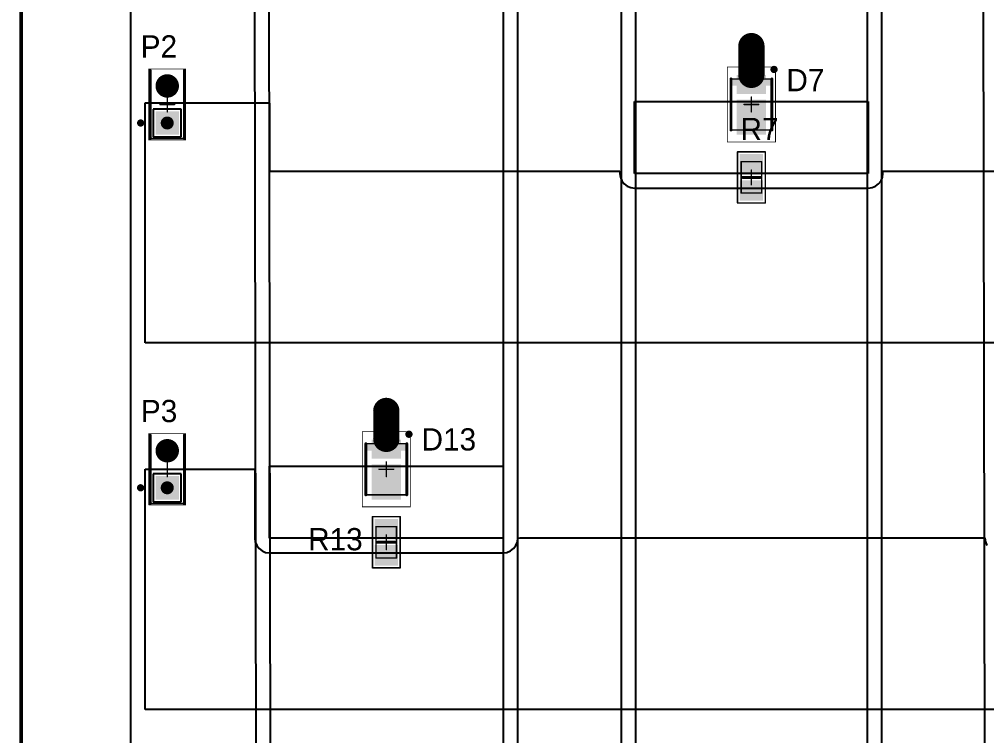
# Model space of a CAD drawing. Header units: millimetres. Extents: x -0.01 to 7.88, y -0.01 to 7.88.
# Drawn here: x -0.005 to 2.603, y 4.203 to 6.135 of the extents above; entities that cross this region are included whole.
import ezdxf

# ---------------------------------------------------------------- set-up
doc = ezdxf.new("R2010")
doc.units = ezdxf.units.MM
doc.header["$MEASUREMENT"] = 0
for name, color, linetype in [('BottomLayer', 5, 'Continuous'), ('BottomSolder', 6, 'Continuous'), ('Mechanical13', 56, 'Continuous'), ('Mechanical15', 56, 'Continuous'), ('Mechanical2', 216, 'Continuous'), ('MultiLayer', 9, 'Continuous'), ('PadHoleLayer', 156, 'Continuous'), ('TopLayer', 1, 'Continuous'), ('TopOverlay', 2, 'Continuous'), ('TopPaste', 8, 'Continuous'), ('TopSolder', 216, 'Continuous'), ('ViaHoleLayer', 16, 'Continuous')]:
    doc.layers.add(name, color=color, linetype=linetype)

# ---------------------------------------------------------------- blocks, each defined once
blk = doc.blocks.new('6_0805_N_32')
at = {"layer": 'Mechanical13', "const_width": 0.00394}
for points in [[(-0.0423, 0.0276), (0.0423, 0.0276)], [(-0.0423, 0.0276), (-0.0423, -0.0276)], [(0.0423, 0.0276), (0.0423, -0.0276)], [(-0.0423, -0.0276), (0.0423, -0.0276)]]:
    blk.add_lwpolyline(points, dxfattribs=at)
at = {"layer": 'Mechanical13', "const_width": 0.00197}
for points in [[(-0.0433, 0.0276, 1), (-0.0413, 0.0276, 1)], [(-0.0433, 0.0276, 1), (-0.0413, 0.0276, 1)], [(0.0413, 0.0276, 1), (0.0433, 0.0276, 1)], [(0.0413, 0.0276, 1), (0.0433, 0.0276, 1)], [(-0.0433, -0.0276, 1), (-0.0413, -0.0276, 1)], [(-0.0433, -0.0276, 1), (-0.0413, -0.0276, 1)], [(0.0413, -0.0276, 1), (0.0433, -0.0276, 1)], [(0.0413, -0.0276, 1), (0.0433, -0.0276, 1)]]:
    blk.add_lwpolyline(points, format="xyb", close=True, dxfattribs=at)
at = {"layer": 'Mechanical15', "const_width": 0.00394}
for points in [[(-0.0689, 0.0374), (0.0689, 0.0374)], [(-0.0689, 0.0374), (-0.0689, -0.0374)], [(0.0689, 0.0374), (0.0689, -0.0374)], [(-0.0197, 0), (0.0197, 0)], [(0, 0.0197), (0, -0.0197)], [(-0.0689, -0.0374), (0.0689, -0.0374)]]:
    blk.add_lwpolyline(points, dxfattribs=at)
at = {"layer": 'Mechanical15', "const_width": 0.00197}
for points in [[(-0.0699, 0.0374, 1), (-0.0679, 0.0374, 1)], [(-0.0699, 0.0374, 1), (-0.0679, 0.0374, 1)], [(0.0679, 0.0374, 1), (0.0699, 0.0374, 1)], [(0.0679, 0.0374, 1), (0.0699, 0.0374, 1)], [(-0.0207, 0, 1), (-0.0187, 0, 1)], [(-0.001, 0.0197, 1), (0.001, 0.0197, 1)], [(0.0187, 0, 1), (0.0207, 0, 1)], [(-0.001, -0.0197, 1), (0.001, -0.0197, 1)], [(-0.0699, -0.0374, 1), (-0.0679, -0.0374, 1)], [(-0.0699, -0.0374, 1), (-0.0679, -0.0374, 1)], [(0.0679, -0.0374, 1), (0.0699, -0.0374, 1)], [(0.0679, -0.0374, 1), (0.0699, -0.0374, 1)]]:
    blk.add_lwpolyline(points, format="xyb", close=True, dxfattribs=at)
at = {"layer": 'TopLayer'}
for points in [[(-0.0118, -0.0276), (-0.0118, 0.0276), (-0.0591, -0.0276), (-0.0591, 0.0276)], [(0.0591, -0.0276), (0.0591, 0.0276), (0.0118, -0.0276), (0.0118, 0.0276)]]:
    blk.add_solid(points, dxfattribs=at)
at = {"layer": 'TopOverlay', "const_width": 0.00787}
blk.add_lwpolyline([(0, 0.0236), (0, -0.0236)], dxfattribs=at)
at = {"layer": 'TopOverlay', "const_width": 0.00394}
for points in [[(-0.002, 0.0236, 1), (0.002, 0.0236, 1)], [(-0.002, -0.0236, 1), (0.002, -0.0236, 1)]]:
    blk.add_lwpolyline(points, format="xyb", close=True, dxfattribs=at)
at = {"layer": 'TopPaste'}
for points in [[(-0.0118, -0.0276), (-0.0118, 0.0276), (-0.0591, -0.0276), (-0.0591, 0.0276)], [(0.0591, -0.0276), (0.0591, 0.0276), (0.0118, -0.0276), (0.0118, 0.0276)]]:
    blk.add_solid(points, dxfattribs=at)
at = {"layer": 'TopSolder'}
for points in [[(-0.0078, -0.0316), (-0.0078, 0.0316), (-0.0631, -0.0316), (-0.0631, 0.0316)], [(0.0631, -0.0316), (0.0631, 0.0316), (0.0078, -0.0316), (0.0078, 0.0316)]]:
    blk.add_solid(points, dxfattribs=at)
blk = doc.blocks.new('6_0805_N_38')
at = {"layer": 'Mechanical13', "const_width": 0.00394}
for points in [[(-0.0423, 0.0276), (-0.0423, -0.0276)], [(-0.0423, 0.0276), (0.0423, 0.0276)], [(0.0423, 0.0276), (0.0423, -0.0276)], [(-0.0423, -0.0276), (0.0423, -0.0276)]]:
    blk.add_lwpolyline(points, dxfattribs=at)
at = {"layer": 'Mechanical13', "const_width": 0.00197}
for points in [[(-0.0433, 0.0276, 1), (-0.0413, 0.0276, 1)], [(-0.0433, 0.0276, 1), (-0.0413, 0.0276, 1)], [(0.0413, 0.0276, 1), (0.0433, 0.0276, 1)], [(0.0413, 0.0276, 1), (0.0433, 0.0276, 1)], [(-0.0433, -0.0276, 1), (-0.0413, -0.0276, 1)], [(-0.0433, -0.0276, 1), (-0.0413, -0.0276, 1)], [(0.0413, -0.0276, 1), (0.0433, -0.0276, 1)], [(0.0413, -0.0276, 1), (0.0433, -0.0276, 1)]]:
    blk.add_lwpolyline(points, format="xyb", close=True, dxfattribs=at)
at = {"layer": 'Mechanical15', "const_width": 0.00394}
for points in [[(-0.0689, 0.0374), (-0.0689, -0.0374)], [(-0.0689, 0.0374), (0.0689, 0.0374)], [(0.0689, 0.0374), (0.0689, -0.0374)], [(-0.0197, 0), (0.0197, 0)], [(0, 0.0197), (0, -0.0197)], [(-0.0689, -0.0374), (0.0689, -0.0374)]]:
    blk.add_lwpolyline(points, dxfattribs=at)
at = {"layer": 'Mechanical15', "const_width": 0.00197}
for points in [[(-0.0699, 0.0374, 1), (-0.0679, 0.0374, 1)], [(-0.0699, 0.0374, 1), (-0.0679, 0.0374, 1)], [(0.0679, 0.0374, 1), (0.0699, 0.0374, 1)], [(0.0679, 0.0374, 1), (0.0699, 0.0374, 1)], [(-0.0207, 0, 1), (-0.0187, 0, 1)], [(-0.001, 0.0197, 1), (0.001, 0.0197, 1)], [(0.0187, 0, 1), (0.0207, 0, 1)], [(-0.001, -0.0197, 1), (0.001, -0.0197, 1)], [(-0.0699, -0.0374, 1), (-0.0679, -0.0374, 1)], [(-0.0699, -0.0374, 1), (-0.0679, -0.0374, 1)], [(0.0679, -0.0374, 1), (0.0699, -0.0374, 1)], [(0.0679, -0.0374, 1), (0.0699, -0.0374, 1)]]:
    blk.add_lwpolyline(points, format="xyb", close=True, dxfattribs=at)
at = {"layer": 'TopLayer'}
for points in [[(-0.0118, -0.0276), (-0.0118, 0.0276), (-0.0591, -0.0276), (-0.0591, 0.0276)], [(0.0591, -0.0276), (0.0591, 0.0276), (0.0118, -0.0276), (0.0118, 0.0276)]]:
    blk.add_solid(points, dxfattribs=at)
at = {"layer": 'TopOverlay', "const_width": 0.00787}
blk.add_lwpolyline([(0, 0.0236), (0, -0.0236)], dxfattribs=at)
at = {"layer": 'TopOverlay', "const_width": 0.00394}
for points in [[(-0.002, 0.0236, 1), (0.002, 0.0236, 1)], [(-0.002, -0.0236, 1), (0.002, -0.0236, 1)]]:
    blk.add_lwpolyline(points, format="xyb", close=True, dxfattribs=at)
at = {"layer": 'TopPaste'}
for points in [[(-0.0118, -0.0276), (-0.0118, 0.0276), (-0.0591, -0.0276), (-0.0591, 0.0276)], [(0.0591, -0.0276), (0.0591, 0.0276), (0.0118, -0.0276), (0.0118, 0.0276)]]:
    blk.add_solid(points, dxfattribs=at)
at = {"layer": 'TopSolder'}
for points in [[(-0.0078, -0.0316), (-0.0078, 0.0316), (-0.0631, -0.0316), (-0.0631, 0.0316)], [(0.0631, -0.0316), (0.0631, 0.0316), (0.0078, -0.0316), (0.0078, 0.0316)]]:
    blk.add_solid(points, dxfattribs=at)
blk = doc.blocks.new('TECO_5_146280_2_V_60')
at = {"layer": 'BottomLayer', "const_width": 0.0276}
blk.add_lwpolyline([(0.0362, 0, 1), (0.0638, 0, 1)], format="xyb", close=True, dxfattribs=at)
at = {"layer": 'BottomLayer'}
blk.add_solid([(-0.0776, -0.0276), (-0.0224, -0.0276), (-0.0776, 0.0276), (-0.0224, 0.0276)], dxfattribs=at)
at = {"layer": 'BottomSolder', "const_width": 0.0316}
blk.add_lwpolyline([(0.0342, 0, 1), (0.0658, 0, 1)], format="xyb", close=True, dxfattribs=at)
at = {"layer": 'BottomSolder'}
blk.add_solid([(-0.0816, -0.0316), (-0.0184, -0.0316), (-0.0816, 0.0316), (-0.0184, 0.0316)], dxfattribs=at)
at = {"layer": 'Mechanical13', "const_width": 0.00394}
for points in [[(-0.0919, 0.0461), (-0.0919, -0.0461)], [(-0.0919, 0.0461), (0.0919, 0.0461)], [(-0.0919, -0.0461), (0.0919, -0.0461)]]:
    blk.add_lwpolyline(points, dxfattribs=at)
at = {"layer": 'Mechanical13', "const_width": 0.00197}
for points in [[(-0.0929, 0.0461, 1), (-0.0909, 0.0461, 1)], [(-0.0929, 0.0461, 1), (-0.0909, 0.0461, 1)], [(0.0909, 0.0461, 1), (0.0929, 0.0461, 1)], [(-0.0929, -0.0461, 1), (-0.0909, -0.0461, 1)], [(-0.0929, -0.0461, 1), (-0.0909, -0.0461, 1)], [(0.0909, -0.0461, 1), (0.0929, -0.0461, 1)]]:
    blk.add_lwpolyline(points, format="xyb", close=True, dxfattribs=at)
at = {"layer": 'Mechanical15'}
for points, const_width in [([(-0.0959, 0.05), (-0.0959, -0.05)], 0.00197), ([(-0.0959, 0.05), (0.0959, 0.05)], 0.00197), ([(0.0959, 0.05), (0.0959, -0.05)], 0.00197), ([(-0.0197, 0), (0.0197, 0)], 0.00394), ([(0, 0.0197), (0, -0.0197)], 0.00394), ([(-0.0959, -0.05), (0.0959, -0.05)], 0.00197)]:
    blk.add_lwpolyline(points, dxfattribs=dict(at, const_width=const_width))
for points, const_width in [([(-0.0964, 0.05, 1), (-0.0954, 0.05, 1)], 0.000984), ([(-0.0964, 0.05, 1), (-0.0954, 0.05, 1)], 0.000984), ([(0.0954, 0.05, 1), (0.0964, 0.05, 1)], 0.000984), ([(0.0954, 0.05, 1), (0.0964, 0.05, 1)], 0.000984), ([(-0.0207, 0, 1), (-0.0187, 0, 1)], 0.00197), ([(-0.001, 0.0197, 1), (0.001, 0.0197, 1)], 0.00197), ([(0.0187, 0, 1), (0.0207, 0, 1)], 0.00197), ([(-0.001, -0.0197, 1), (0.001, -0.0197, 1)], 0.00197), ([(-0.0964, -0.05, 1), (-0.0954, -0.05, 1)], 0.000984), ([(-0.0964, -0.05, 1), (-0.0954, -0.05, 1)], 0.000984), ([(0.0954, -0.05, 1), (0.0964, -0.05, 1)], 0.000984), ([(0.0954, -0.05, 1), (0.0964, -0.05, 1)], 0.000984)]:
    blk.add_lwpolyline(points, format="xyb", close=True, dxfattribs=dict(at, const_width=const_width))
at = {"layer": 'MultiLayer', "const_width": 0.0276}
blk.add_lwpolyline([(0.0362, 0, 1), (0.0638, 0, 1)], format="xyb", close=True, dxfattribs=at)
at = {"layer": 'MultiLayer'}
blk.add_solid([(-0.0776, -0.0276), (-0.0224, -0.0276), (-0.0776, 0.0276), (-0.0224, 0.0276)], dxfattribs=at)
at = {"layer": 'PadHoleLayer', "const_width": 0.0175}
for points in [[(-0.0588, 0, 1), (-0.0412, 0, 1)], [(0.0412, 0, 1), (0.0588, 0, 1)]]:
    blk.add_lwpolyline(points, format="xyb", close=True, dxfattribs=at)
at = {"layer": 'TopLayer', "const_width": 0.0276}
blk.add_lwpolyline([(0.0362, 0, 1), (0.0638, 0, 1)], format="xyb", close=True, dxfattribs=at)
at = {"layer": 'TopLayer'}
blk.add_solid([(-0.0776, -0.0276), (-0.0224, -0.0276), (-0.0776, 0.0276), (-0.0224, 0.0276)], dxfattribs=at)
at = {"layer": 'TopOverlay'}
for points, const_width in [([(-0.0451, 0.0717, 1), (-0.0549, 0.0717, 1)], 0.00984), ([(-0.0574, 0.0717, 1), (-0.0525, 0.0717, 1)], 0.00492), ([(-0.0475, 0.0717, 1), (-0.0426, 0.0717, 1)], 0.00492), ([(-0.0939, 0.0461, 1), (-0.09, 0.0461, 1)], 0.00394), ([(0.09, 0.0461, 1), (0.0939, 0.0461, 1)], 0.00394), ([(-0.0939, -0.0461, 1), (-0.09, -0.0461, 1)], 0.00394), ([(0.09, -0.0461, 1), (0.0939, -0.0461, 1)], 0.00394)]:
    blk.add_lwpolyline(points, format="xyb", close=True, dxfattribs=dict(at, const_width=const_width))
at = {"layer": 'TopOverlay', "const_width": 0.00787}
for points in [[(-0.0919, 0.0461), (0.0919, 0.0461)], [(-0.0919, -0.0461), (0.0919, -0.0461)]]:
    blk.add_lwpolyline(points, dxfattribs=at)
at = {"layer": 'TopSolder', "const_width": 0.0316}
blk.add_lwpolyline([(0.0342, 0, 1), (0.0658, 0, 1)], format="xyb", close=True, dxfattribs=at)
at = {"layer": 'TopSolder'}
blk.add_solid([(-0.0816, -0.0316), (-0.0184, -0.0316), (-0.0816, 0.0316), (-0.0184, 0.0316)], dxfattribs=at)
blk = doc.blocks.new('TECO_5_146280_2_V_61')
at = {"layer": 'BottomLayer', "const_width": 0.0276}
blk.add_lwpolyline([(0.0362, 0, 1), (0.0638, 0, 1)], format="xyb", close=True, dxfattribs=at)
at = {"layer": 'BottomLayer'}
blk.add_solid([(-0.0776, -0.0276), (-0.0224, -0.0276), (-0.0776, 0.0276), (-0.0224, 0.0276)], dxfattribs=at)
at = {"layer": 'BottomSolder', "const_width": 0.0316}
blk.add_lwpolyline([(0.0342, 0, 1), (0.0658, 0, 1)], format="xyb", close=True, dxfattribs=at)
at = {"layer": 'BottomSolder'}
blk.add_solid([(-0.0816, -0.0316), (-0.0184, -0.0316), (-0.0816, 0.0316), (-0.0184, 0.0316)], dxfattribs=at)
at = {"layer": 'Mechanical13', "const_width": 0.00394}
for points in [[(-0.0919, 0.0461), (-0.0919, -0.0461)], [(-0.0919, 0.0461), (0.0919, 0.0461)], [(-0.0919, -0.0461), (0.0919, -0.0461)]]:
    blk.add_lwpolyline(points, dxfattribs=at)
at = {"layer": 'Mechanical13', "const_width": 0.00197}
for points in [[(-0.0929, 0.0461, 1), (-0.0909, 0.0461, 1)], [(-0.0929, 0.0461, 1), (-0.0909, 0.0461, 1)], [(0.0909, 0.0461, 1), (0.0929, 0.0461, 1)], [(-0.0929, -0.0461, 1), (-0.0909, -0.0461, 1)], [(-0.0929, -0.0461, 1), (-0.0909, -0.0461, 1)], [(0.0909, -0.0461, 1), (0.0929, -0.0461, 1)]]:
    blk.add_lwpolyline(points, format="xyb", close=True, dxfattribs=at)
at = {"layer": 'Mechanical15'}
for points, const_width in [([(-0.0959, 0.05), (-0.0959, -0.05)], 0.00197), ([(-0.0959, 0.05), (0.0959, 0.05)], 0.00197), ([(0.0959, 0.05), (0.0959, -0.05)], 0.00197), ([(-0.0197, 0), (0.0197, 0)], 0.00394), ([(0, 0.0197), (0, -0.0197)], 0.00394), ([(-0.0959, -0.05), (0.0959, -0.05)], 0.00197)]:
    blk.add_lwpolyline(points, dxfattribs=dict(at, const_width=const_width))
for points, const_width in [([(-0.0964, 0.05, 1), (-0.0954, 0.05, 1)], 0.000984), ([(-0.0964, 0.05, 1), (-0.0954, 0.05, 1)], 0.000984), ([(0.0954, 0.05, 1), (0.0964, 0.05, 1)], 0.000984), ([(0.0954, 0.05, 1), (0.0964, 0.05, 1)], 0.000984), ([(-0.0207, 0, 1), (-0.0187, 0, 1)], 0.00197), ([(-0.001, 0.0197, 1), (0.001, 0.0197, 1)], 0.00197), ([(0.0187, 0, 1), (0.0207, 0, 1)], 0.00197), ([(-0.001, -0.0197, 1), (0.001, -0.0197, 1)], 0.00197), ([(-0.0964, -0.05, 1), (-0.0954, -0.05, 1)], 0.000984), ([(-0.0964, -0.05, 1), (-0.0954, -0.05, 1)], 0.000984), ([(0.0954, -0.05, 1), (0.0964, -0.05, 1)], 0.000984), ([(0.0954, -0.05, 1), (0.0964, -0.05, 1)], 0.000984)]:
    blk.add_lwpolyline(points, format="xyb", close=True, dxfattribs=dict(at, const_width=const_width))
at = {"layer": 'MultiLayer', "const_width": 0.0276}
blk.add_lwpolyline([(0.0362, 0, 1), (0.0638, 0, 1)], format="xyb", close=True, dxfattribs=at)
at = {"layer": 'MultiLayer'}
blk.add_solid([(-0.0776, -0.0276), (-0.0224, -0.0276), (-0.0776, 0.0276), (-0.0224, 0.0276)], dxfattribs=at)
at = {"layer": 'PadHoleLayer', "const_width": 0.0175}
for points in [[(-0.0588, 0, 1), (-0.0412, 0, 1)], [(0.0412, 0, 1), (0.0588, 0, 1)]]:
    blk.add_lwpolyline(points, format="xyb", close=True, dxfattribs=at)
at = {"layer": 'TopLayer', "const_width": 0.0276}
blk.add_lwpolyline([(0.0362, 0, 1), (0.0638, 0, 1)], format="xyb", close=True, dxfattribs=at)
at = {"layer": 'TopLayer'}
blk.add_solid([(-0.0776, -0.0276), (-0.0224, -0.0276), (-0.0776, 0.0276), (-0.0224, 0.0276)], dxfattribs=at)
at = {"layer": 'TopOverlay'}
for points, const_width in [([(-0.0451, 0.0717, 1), (-0.0549, 0.0717, 1)], 0.00984), ([(-0.0574, 0.0717, 1), (-0.0525, 0.0717, 1)], 0.00492), ([(-0.0475, 0.0717, 1), (-0.0426, 0.0717, 1)], 0.00492), ([(-0.0939, 0.0461, 1), (-0.09, 0.0461, 1)], 0.00394), ([(0.09, 0.0461, 1), (0.0939, 0.0461, 1)], 0.00394), ([(-0.0939, -0.0461, 1), (-0.09, -0.0461, 1)], 0.00394), ([(0.09, -0.0461, 1), (0.0939, -0.0461, 1)], 0.00394)]:
    blk.add_lwpolyline(points, format="xyb", close=True, dxfattribs=dict(at, const_width=const_width))
at = {"layer": 'TopOverlay', "const_width": 0.00787}
for points in [[(-0.0919, 0.0461), (0.0919, 0.0461)], [(-0.0919, -0.0461), (0.0919, -0.0461)]]:
    blk.add_lwpolyline(points, dxfattribs=at)
at = {"layer": 'TopSolder', "const_width": 0.0316}
blk.add_lwpolyline([(0.0342, 0, 1), (0.0658, 0, 1)], format="xyb", close=True, dxfattribs=at)
at = {"layer": 'TopSolder'}
blk.add_solid([(-0.0816, -0.0316), (-0.0184, -0.0316), (-0.0816, 0.0316), (-0.0184, 0.0316)], dxfattribs=at)
blk = doc.blocks.new('DIOM3528X07N_86')
at = {"layer": 'Mechanical13', "const_width": 0.00394}
for points in [[(0.0689, 0.0551), (-0.0689, 0.0551)], [(-0.0689, -0.0551), (-0.0689, 0.0551)], [(0.0689, -0.0551), (0.0689, 0.0551)], [(0.0689, -0.0551), (-0.0689, -0.0551)]]:
    blk.add_lwpolyline(points, dxfattribs=at)
at = {"layer": 'Mechanical13', "const_width": 0.00197}
for points in [[(-0.0699, 0.0551, 1), (-0.0679, 0.0551, 1)], [(-0.0699, 0.0551, 1), (-0.0679, 0.0551, 1)], [(0.0679, 0.0551, 1), (0.0699, 0.0551, 1)], [(0.0679, 0.0551, 1), (0.0699, 0.0551, 1)], [(-0.0699, -0.0551, 1), (-0.0679, -0.0551, 1)], [(-0.0699, -0.0551, 1), (-0.0679, -0.0551, 1)], [(0.0679, -0.0551, 1), (0.0699, -0.0551, 1)], [(0.0679, -0.0551, 1), (0.0699, -0.0551, 1)]]:
    blk.add_lwpolyline(points, format="xyb", close=True, dxfattribs=at)
at = {"layer": 'Mechanical13'}
blk.add_solid([(-0.0689, -0.0551), (-0.0504, -0.0551), (-0.0689, 0.0551), (-0.0504, 0.0551)], dxfattribs=at)
at = {"layer": 'Mechanical15'}
for points, const_width in [([(0.1014, 0.065), (-0.1014, 0.065)], 0.00197), ([(-0.1014, -0.065), (-0.1014, 0.065)], 0.00197), ([(0.1014, -0.065), (0.1014, 0.065)], 0.00197), ([(0.0197, 0), (-0.0197, 0)], 0.00394), ([(0, -0.0197), (0, 0.0197)], 0.00394), ([(0.1014, -0.065), (-0.1014, -0.065)], 0.00197)]:
    blk.add_lwpolyline(points, dxfattribs=dict(at, const_width=const_width))
for points, const_width in [([(-0.1019, 0.065, 1), (-0.1009, 0.065, 1)], 0.000984), ([(-0.1019, 0.065, 1), (-0.1009, 0.065, 1)], 0.000984), ([(0.1009, 0.065, 1), (0.1019, 0.065, 1)], 0.000984), ([(0.1009, 0.065, 1), (0.1019, 0.065, 1)], 0.000984), ([(-0.0207, 0, 1), (-0.0187, 0, 1)], 0.00197), ([(-0.001, 0.0197, 1), (0.001, 0.0197, 1)], 0.00197), ([(0.0187, 0, 1), (0.0207, 0, 1)], 0.00197), ([(-0.001, -0.0197, 1), (0.001, -0.0197, 1)], 0.00197), ([(-0.1019, -0.065, 1), (-0.1009, -0.065, 1)], 0.000984), ([(-0.1019, -0.065, 1), (-0.1009, -0.065, 1)], 0.000984), ([(0.1009, -0.065, 1), (0.1019, -0.065, 1)], 0.000984), ([(0.1009, -0.065, 1), (0.1019, -0.065, 1)], 0.000984)]:
    blk.add_lwpolyline(points, format="xyb", close=True, dxfattribs=dict(at, const_width=const_width))
at = {"layer": 'TopLayer'}
for points in [[(-0.0325, -0.0354), (-0.0325, 0.0354), (-0.0758, -0.0354), (-0.0758, 0.0354)], [(0.0778, -0.0354), (0.0778, 0.0354), (-0.0089, -0.0354), (-0.0089, 0.0354)]]:
    blk.add_solid(points, dxfattribs=at)
at = {"layer": 'TopOverlay'}
for points, const_width in [([(-0.0896, 0.061, 1), (-0.0994, 0.061, 1)], 0.00984), ([(-0.1019, 0.061, 1), (-0.0969, 0.061, 1)], 0.00492), ([(-0.092, 0.061, 1), (-0.0871, 0.061, 1)], 0.00492), ([(-0.0709, 0.0551, 1), (-0.0669, 0.0551, 1)], 0.00394), ([(0.0669, 0.0551, 1), (0.0709, 0.0551, 1)], 0.00394), ([(-0.0709, -0.0551, 1), (-0.0669, -0.0551, 1)], 0.00394), ([(0.0669, -0.0551, 1), (0.0709, -0.0551, 1)], 0.00394)]:
    blk.add_lwpolyline(points, format="xyb", close=True, dxfattribs=dict(at, const_width=const_width))
at = {"layer": 'TopOverlay', "const_width": 0.00787}
for points in [[(0.0689, 0.0551), (-0.0689, 0.0551)], [(0.0689, -0.0551), (-0.0689, -0.0551)]]:
    blk.add_lwpolyline(points, dxfattribs=at)
at = {"layer": 'TopPaste'}
for points in [[(-0.0325, -0.0354), (-0.0325, 0.0354), (-0.0758, -0.0354), (-0.0758, 0.0354)], [(0.0778, -0.0354), (0.0778, 0.0354), (-0.0089, -0.0354), (-0.0089, 0.0354)]]:
    blk.add_solid(points, dxfattribs=at)
at = {"layer": 'TopSolder'}
for points in [[(-0.0285, -0.0394), (-0.0285, 0.0394), (-0.0798, -0.0394), (-0.0798, 0.0394)], [(0.0818, -0.0394), (0.0818, 0.0394), (-0.0129, -0.0394), (-0.0129, 0.0394)]]:
    blk.add_solid(points, dxfattribs=at)
blk = doc.blocks.new('DIOM3528X07N_92')
at = {"layer": 'Mechanical13', "const_width": 0.00394}
for points in [[(0.0689, 0.0551), (-0.0689, 0.0551)], [(-0.0689, -0.0551), (-0.0689, 0.0551)], [(0.0689, -0.0551), (0.0689, 0.0551)], [(0.0689, -0.0551), (-0.0689, -0.0551)]]:
    blk.add_lwpolyline(points, dxfattribs=at)
at = {"layer": 'Mechanical13', "const_width": 0.00197}
for points in [[(-0.0699, 0.0551, 1), (-0.0679, 0.0551, 1)], [(-0.0699, 0.0551, 1), (-0.0679, 0.0551, 1)], [(0.0679, 0.0551, 1), (0.0699, 0.0551, 1)], [(0.0679, 0.0551, 1), (0.0699, 0.0551, 1)], [(-0.0699, -0.0551, 1), (-0.0679, -0.0551, 1)], [(-0.0699, -0.0551, 1), (-0.0679, -0.0551, 1)], [(0.0679, -0.0551, 1), (0.0699, -0.0551, 1)], [(0.0679, -0.0551, 1), (0.0699, -0.0551, 1)]]:
    blk.add_lwpolyline(points, format="xyb", close=True, dxfattribs=at)
at = {"layer": 'Mechanical13'}
blk.add_solid([(-0.0689, -0.0551), (-0.0504, -0.0551), (-0.0689, 0.0551), (-0.0504, 0.0551)], dxfattribs=at)
at = {"layer": 'Mechanical15'}
for points, const_width in [([(0.1014, 0.065), (-0.1014, 0.065)], 0.00197), ([(-0.1014, -0.065), (-0.1014, 0.065)], 0.00197), ([(0.1014, -0.065), (0.1014, 0.065)], 0.00197), ([(0.0197, 0), (-0.0197, 0)], 0.00394), ([(0, -0.0197), (0, 0.0197)], 0.00394), ([(0.1014, -0.065), (-0.1014, -0.065)], 0.00197)]:
    blk.add_lwpolyline(points, dxfattribs=dict(at, const_width=const_width))
for points, const_width in [([(-0.1019, 0.065, 1), (-0.1009, 0.065, 1)], 0.000984), ([(-0.1019, 0.065, 1), (-0.1009, 0.065, 1)], 0.000984), ([(0.1009, 0.065, 1), (0.1019, 0.065, 1)], 0.000984), ([(0.1009, 0.065, 1), (0.1019, 0.065, 1)], 0.000984), ([(-0.0207, 0, 1), (-0.0187, 0, 1)], 0.00197), ([(-0.001, 0.0197, 1), (0.001, 0.0197, 1)], 0.00197), ([(0.0187, 0, 1), (0.0207, 0, 1)], 0.00197), ([(-0.001, -0.0197, 1), (0.001, -0.0197, 1)], 0.00197), ([(-0.1019, -0.065, 1), (-0.1009, -0.065, 1)], 0.000984), ([(-0.1019, -0.065, 1), (-0.1009, -0.065, 1)], 0.000984), ([(0.1009, -0.065, 1), (0.1019, -0.065, 1)], 0.000984), ([(0.1009, -0.065, 1), (0.1019, -0.065, 1)], 0.000984)]:
    blk.add_lwpolyline(points, format="xyb", close=True, dxfattribs=dict(at, const_width=const_width))
at = {"layer": 'TopLayer'}
for points in [[(-0.0325, -0.0354), (-0.0325, 0.0354), (-0.0758, -0.0354), (-0.0758, 0.0354)], [(0.0778, -0.0354), (0.0778, 0.0354), (-0.0089, -0.0354), (-0.0089, 0.0354)]]:
    blk.add_solid(points, dxfattribs=at)
at = {"layer": 'TopOverlay'}
for points, const_width in [([(-0.0896, 0.061, 1), (-0.0994, 0.061, 1)], 0.00984), ([(-0.1019, 0.061, 1), (-0.0969, 0.061, 1)], 0.00492), ([(-0.092, 0.061, 1), (-0.0871, 0.061, 1)], 0.00492), ([(-0.0709, 0.0551, 1), (-0.0669, 0.0551, 1)], 0.00394), ([(0.0669, 0.0551, 1), (0.0709, 0.0551, 1)], 0.00394), ([(-0.0709, -0.0551, 1), (-0.0669, -0.0551, 1)], 0.00394), ([(0.0669, -0.0551, 1), (0.0709, -0.0551, 1)], 0.00394)]:
    blk.add_lwpolyline(points, format="xyb", close=True, dxfattribs=dict(at, const_width=const_width))
at = {"layer": 'TopOverlay', "const_width": 0.00787}
for points in [[(0.0689, 0.0551), (-0.0689, 0.0551)], [(0.0689, -0.0551), (-0.0689, -0.0551)]]:
    blk.add_lwpolyline(points, dxfattribs=at)
at = {"layer": 'TopPaste'}
for points in [[(-0.0325, -0.0354), (-0.0325, 0.0354), (-0.0758, -0.0354), (-0.0758, 0.0354)], [(0.0778, -0.0354), (0.0778, 0.0354), (-0.0089, -0.0354), (-0.0089, 0.0354)]]:
    blk.add_solid(points, dxfattribs=at)
at = {"layer": 'TopSolder'}
for points in [[(-0.0285, -0.0394), (-0.0285, 0.0394), (-0.0798, -0.0394), (-0.0798, 0.0394)], [(0.0818, -0.0394), (0.0818, 0.0394), (-0.0129, -0.0394), (-0.0129, 0.0394)]]:
    blk.add_solid(points, dxfattribs=at)

msp = doc.modelspace()

# ---------------------------------------------------------------- linework, layer by layer
at = {"layer": 'BottomLayer'}
for p, q in [((0, 0), (0, 7.874)), ((2.2804, 7.448), (2.2804, 1.9508)), ((1.2995, 7.3953), (1.2995, 1.0506)), ((1.3392, 1.0506), (1.3392, 7.3953)), ((1.6174, 7.1033), (1.6174, 1.9508)), ((1.6571, 1.9508), (1.6571, 7.1033)), ((0.6274, 6.9962), (0.6376, 1.0505)), ((0.6773, 1.0506), (0.6672, 6.9962)), ((2.3201, 1.9508), (2.3201, 6.8501)), ((2.592, 6.8468), (2.602, 1.0505)), ((0.4313, 5.8931), (0.3561, 5.8931)), ((0.3561, 5.8931), (0.3561, 5.818)), ((0.4313, 5.818), (0.4313, 5.8931)), ((0.3561, 5.818), (0.4313, 5.818)), ((0.4313, 4.9088), (0.3561, 4.9088)), ((0.3561, 4.9088), (0.3561, 4.8337)), ((0.4313, 4.8337), (0.4313, 4.9088)), ((0.3561, 4.8337), (0.4313, 4.8337))]:
    msp.add_line(p, q, dxfattribs=at)
at = {"layer": 'BottomLayer', "const_width": 0.025}
for points in [[(1.956, 6.063, 1), (1.981, 6.063, 1)], [(0.9718, 5.0787, 1), (0.9968, 5.0787, 1)]]:
    msp.add_lwpolyline(points, format="xyb", close=True, dxfattribs=at)
at = {"layer": 'BottomSolder', "const_width": 0.029}
for points in [[(1.954, 6.063, 1), (1.983, 6.063, 1)], [(0.9698, 5.0787, 1), (0.9988, 5.0787, 1)]]:
    msp.add_lwpolyline(points, format="xyb", close=True, dxfattribs=at)
at = {"layer": 'Mechanical2', "const_width": 0.01}
msp.add_lwpolyline([(0, 0), (0, 7.874)], dxfattribs=at)
at = {"layer": 'MultiLayer', "const_width": 0.025}
for points in [[(1.956, 6.063, 1), (1.981, 6.063, 1)], [(0.9718, 5.0787, 1), (0.9968, 5.0787, 1)]]:
    msp.add_lwpolyline(points, format="xyb", close=True, dxfattribs=at)
at = {"layer": 'TopLayer'}
for p, q in [((0, 1.024), (0, 7.874)), ((0.2945, 6.8898), (0.2945, 1.2723)), ((0.3346, 5.2624), (0.3346, 5.9103)), ((0.3346, 5.9103), (0.6688, 5.9103)), ((0.6688, 5.9103), (0.6693, 5.9092)), ((0.6693, 5.9092), (0.6693, 5.7254)), ((1.6535, 5.7195), (1.6535, 5.9138)), ((1.6535, 5.9138), (2.2835, 5.9138)), ((2.2835, 5.9138), (2.2835, 5.7195)), ((0.6693, 5.7254), (1.6138, 5.7254)), ((1.6138, 5.7254), (1.6138, 5.7195)), ((1.6138, 5.7195), (1.6152, 5.7092)), ((2.2835, 5.7195), (1.6535, 5.7195)), ((2.3218, 5.7092), (2.3232, 5.7195)), ((2.3232, 5.7195), (2.3232, 5.7254)), ((2.3232, 5.7254), (3.5823, 5.7254)), ((1.6152, 5.7092), (1.6192, 5.6996)), ((1.6192, 5.6996), (1.6255, 5.6914)), ((1.6255, 5.6914), (1.6337, 5.6851)), ((1.6337, 5.6851), (1.6433, 5.6811)), ((2.2937, 5.6811), (2.3033, 5.6851)), ((2.3033, 5.6851), (2.3115, 5.6914)), ((2.3115, 5.6914), (2.3179, 5.6996)), ((2.3179, 5.6996), (2.3218, 5.7092)), ((1.6433, 5.6811), (1.6535, 5.6797)), ((1.6535, 5.6797), (2.2835, 5.6797)), ((2.2835, 5.6797), (2.2937, 5.6811)), ((7.874, 5.2624), (0.3346, 5.2624)), ((0.6693, 4.7356), (0.6693, 4.9299)), ((0.6693, 4.9299), (1.2992, 4.9299)), ((1.2992, 4.9299), (1.2992, 4.7356)), ((0.3346, 4.2733), (0.3346, 4.9213)), ((0.3346, 4.9213), (0.6296, 4.9213)), ((0.6296, 4.9213), (0.6296, 4.7356)), ((0.6296, 4.7356), (0.6309, 4.7253)), ((0.6309, 4.7253), (0.6349, 4.7157)), ((1.2992, 4.7356), (0.6693, 4.7356)), ((1.3336, 4.7157), (1.3376, 4.7253)), ((1.3376, 4.7253), (1.3389, 4.7356)), ((1.3389, 4.7356), (1.3438, 4.7364)), ((1.3438, 4.7364), (2.5981, 4.7364)), ((2.5981, 4.7364), (2.5981, 4.7356)), ((2.5981, 4.7356), (2.5994, 4.7253)), ((2.5994, 4.7253), (2.6034, 4.7157)), ((0.6349, 4.7157), (0.6412, 4.7075)), ((0.6412, 4.7075), (0.6494, 4.7012)), ((0.6494, 4.7012), (0.659, 4.6972)), ((0.659, 4.6972), (0.6693, 4.6959)), ((0.6693, 4.6959), (1.2992, 4.6959)), ((1.2992, 4.6959), (1.3095, 4.6972)), ((1.3095, 4.6972), (1.3191, 4.7012)), ((1.3191, 4.7012), (1.3273, 4.7075)), ((1.3273, 4.7075), (1.3336, 4.7157)), ((7.874, 4.2733), (0.3346, 4.2733))]:
    msp.add_line(p, q, dxfattribs=at)
at = {"layer": 'TopLayer', "const_width": 0.0709}
for points in [[(1.9685, 5.9853), (1.9685, 6.063)], [(0.9843, 5.0033), (0.9843, 5.0787)]]:
    msp.add_lwpolyline(points, dxfattribs=at)
at = {"layer": 'TopLayer'}
for points, const_width in [([(1.9508, 6.063, 1), (1.9862, 6.063, 1)], 0.0354), ([(1.956, 6.063, 1), (1.981, 6.063, 1)], 0.025), ([(1.9508, 5.9853, 1), (1.9862, 5.9853, 1)], 0.0354), ([(0.9665, 5.0787, 1), (1.002, 5.0787, 1)], 0.0354), ([(0.9718, 5.0787, 1), (0.9968, 5.0787, 1)], 0.025), ([(0.9665, 5.0033, 1), (1.002, 5.0033, 1)], 0.0354)]:
    msp.add_lwpolyline(points, format="xyb", close=True, dxfattribs=dict(at, const_width=const_width))
at = {"layer": 'TopSolder', "const_width": 0.029}
for points in [[(1.954, 6.063, 1), (1.983, 6.063, 1)], [(0.9698, 5.0787, 1), (0.9988, 5.0787, 1)]]:
    msp.add_lwpolyline(points, format="xyb", close=True, dxfattribs=at)
at = {"layer": 'ViaHoleLayer', "const_width": 0.014}
for points in [[(1.9615, 6.063, 1), (1.9755, 6.063, 1)], [(0.9773, 5.0787, 1), (0.9913, 5.0787, 1)]]:
    msp.add_lwpolyline(points, format="xyb", close=True, dxfattribs=at)

# ---------------------------------------------------------------- block references
for name, p, rotation in [('TECO_5_146280_2_V_61', (0.3937, 5.9055), 90), ('DIOM3528X07N_92', (1.9685, 5.9055), 270), ('6_0805_N_38', (1.9685, 5.7087), 90), ('TECO_5_146280_2_V_60', (0.3937, 4.9213), 90), ('DIOM3528X07N_86', (0.9843, 4.9213), 270), ('6_0805_N_32', (0.9843, 4.7244), 90)]:
    msp.add_blockref(name, p, dxfattribs=dict(rotation=rotation))

# ---------------------------------------------------------------- texts
at = {"layer": 'TopOverlay'}
for s, p in [('P2', (0.3221, 6.0321)), ('D7', (2.0627, 5.9412)), ('R7', (1.9391, 5.8092)), ('P3', (0.3226, 5.0485)), ('D13', (1.0792, 4.9719)), ('R13', (0.7734, 4.7027))]:
    msp.add_text(s, height=0.06, dxfattribs=at).set_placement(p)

doc.saveas('drawing.dxf')
